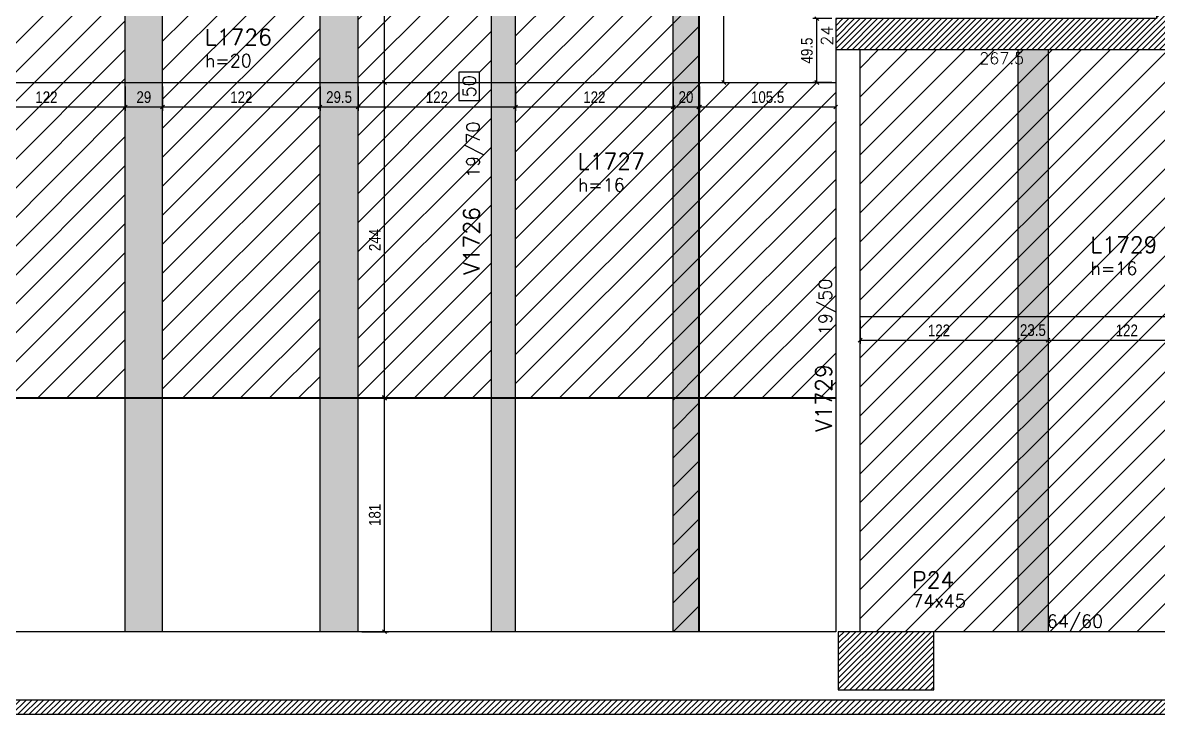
# Model space of a CAD drawing. Extents: x 1860 to 8661, y -614 to 3008.
# Drawn here: x 3577 to 4456, y 200 to 736 of the extents above; entities that cross this region are included whole.
import ezdxf
from ezdxf.enums import TextEntityAlignment as Align

# ---------------------------------------------------------------- set-up
doc = ezdxf.new("R2010")
doc.units = 0
for name, color, linetype in [('COTA', 241, 'Continuous'), ('F-AUX-RED', 1, 'Continuous'), ('F-DESNIVEL-1', 254, 'Continuous'), ('F-LAJES-DIM', 2, 'Continuous'), ('F-LAJES-NOME', 4, 'Continuous'), ('F-PILARES-DIM', 172, 'Continuous'), ('F-PILARES-HACH', 174, 'Continuous'), ('F-PILARES-NOME', 170, 'Continuous'), ('F-PILARES-S', 170, 'Continuous'), ('F-VIGAS', 3, 'Continuous'), ('F-VIGAS-DIM', 2, 'Continuous'), ('F-VIGAS-NOME', 4, 'Continuous'), ('Painéis', 200, 'Continuous')]:
    doc.layers.add(name, color=color, linetype=linetype)
doc.layers.add('Hachura', color=251, linetype='Continuous', lineweight=9)
doc.styles.add('COTA TECNICA-50', font='techl___.ttf', dxfattribs={"height": 9})
doc.styles.add('MCP', font='romans.shx')
doc.dimstyles.new('COTA PAINEL-50', dxfattribs={"dimtxt": 9, "dimasz": 3, "dimexe": 3, "dimexo": 3, "dimgap": 3, "dimtad": 1, "dimdec": 1, "dimzin": 12, "dimdsep": 46, "dimtxsty": 'COTA TECNICA-50', "dimblk1": 'OBLIQUE', "dimblk2": 'OBLIQUE', "dimsah": 1, "dimcen": 0.9, "dimclrd": 4, "dimclre": 4, "dimclrt": 240, "dimadec": 1, "dimazin": 3, "dimtfac": 1, "dimtdec": 1, "dimtmove": 0, "dimatfit": 3, "dimfxl": 1, "dimtolj": 1, "dimtzin": 12, "dimarcsym": 0})
pattern_1 = [(45, (4454.8736, 10738.8875), (-2.245064, 2.245064), [])]

# ---------------------------------------------------------------- blocks, each defined once
blk = doc.blocks.new('*U36')
at = {"layer": 'F-VIGAS-DIM', "color": 1}
blk.add_lwpolyline([(0, 0), (22, 0), (22, 16), (0, 16)], close=True, dxfattribs=at)
at = {"layer": 'F-VIGAS-DIM', "style": 'MCP'}
blk.add_attdef('DIM', text='', height=10, dxfattribs=at).set_placement((11, 8), align=Align.MIDDLE_CENTER)
blk = doc.blocks.new('_Oblique')
at = {"color": 0, "linetype": 'ByBlock', "lineweight": -2}
blk.add_line((-0.5, -0.5), (0.5, 0.5), dxfattribs=at)
blk = doc.blocks.new('*D1283')
at = {"layer": 'COTA', "color": 4, "lineweight": -2, "transparency": 16777216}
for p, q in [((4225.37, 504.89), (4225.37, 486.79)), ((4347.37, 504.89), (4347.37, 486.79)), ((4225.37, 489.79), (4347.37, 489.79))]:
    blk.add_line(p, q, dxfattribs=at)
at = {"layer": 'Defpoints', "color": 0, "transparency": 16777216}
for p in [(4225.37, 507.89), (4347.37, 507.89), (4347.37, 489.79)]:
    blk.add_point(p, dxfattribs=at)
at = {"layer": 'COTA', "color": 4, "lineweight": -2, "transparency": 16777216, "xscale": 3, "yscale": 3, "zscale": 3, "rotation": 180}
blk.add_blockref('_Oblique', (4225.37, 489.79), dxfattribs=at)
at = {"layer": 'COTA', "color": 4, "lineweight": -2, "transparency": 16777216, "xscale": 3, "yscale": 3, "zscale": 3}
blk.add_blockref('_Oblique', (4347.37, 489.79), dxfattribs=at)
at = {"layer": 'COTA', "color": 240, "transparency": 16777216, "insert": (4286.37, 497.35), "char_height": 9, "attachment_point": 5, "style": 'COTA TECNICA-50'}
blk.add_mtext('\\A1;122', dxfattribs=at)
blk = doc.blocks.new('*D1284')
at = {"layer": 'COTA', "color": 4, "lineweight": -2, "transparency": 16777216}
for p, q in [((4347.37, 504.89), (4347.37, 486.79)), ((4370.87, 504.89), (4370.87, 486.79)), ((4347.37, 489.79), (4370.87, 489.79))]:
    blk.add_line(p, q, dxfattribs=at)
at = {"layer": 'Defpoints', "color": 0, "transparency": 16777216}
for p in [(4347.37, 507.89), (4370.87, 507.89), (4370.87, 489.79)]:
    blk.add_point(p, dxfattribs=at)
at = {"layer": 'COTA', "color": 4, "lineweight": -2, "transparency": 16777216, "xscale": 3, "yscale": 3, "zscale": 3, "rotation": 180}
blk.add_blockref('_Oblique', (4347.37, 489.79), dxfattribs=at)
at = {"layer": 'COTA', "color": 4, "lineweight": -2, "transparency": 16777216, "xscale": 3, "yscale": 3, "zscale": 3}
blk.add_blockref('_Oblique', (4370.87, 489.79), dxfattribs=at)
at = {"layer": 'COTA', "color": 240, "transparency": 16777216, "insert": (4359.12, 497.49), "char_height": 9, "attachment_point": 5, "style": 'COTA TECNICA-50'}
blk.add_mtext('\\A1;23.5', dxfattribs=at)
blk = doc.blocks.new('*D1285')
at = {"layer": 'COTA', "color": 4, "lineweight": -2, "transparency": 16777216}
for p, q in [((4370.87, 504.89), (4370.87, 486.79)), ((4492.87, 504.89), (4492.87, 486.79)), ((4370.87, 489.79), (4492.87, 489.79))]:
    blk.add_line(p, q, dxfattribs=at)
at = {"layer": 'Defpoints', "color": 0, "transparency": 16777216}
for p in [(4370.87, 507.89), (4492.87, 507.89), (4492.87, 489.79)]:
    blk.add_point(p, dxfattribs=at)
at = {"layer": 'COTA', "color": 4, "lineweight": -2, "transparency": 16777216, "xscale": 3, "yscale": 3, "zscale": 3, "rotation": 180}
blk.add_blockref('_Oblique', (4370.87, 489.79), dxfattribs=at)
at = {"layer": 'COTA', "color": 4, "lineweight": -2, "transparency": 16777216, "xscale": 3, "yscale": 3, "zscale": 3}
blk.add_blockref('_Oblique', (4492.87, 489.79), dxfattribs=at)
at = {"layer": 'COTA', "color": 240, "transparency": 16777216, "insert": (4431.87, 497.35), "char_height": 9, "attachment_point": 5, "style": 'COTA TECNICA-50'}
blk.add_mtext('\\A1;122', dxfattribs=at)
blk = doc.blocks.new('*D1691')
at = {"layer": 'COTA', "color": 4, "lineweight": -2, "transparency": 16777216}
for p, q in [((3533.87, 686.39), (3533.87, 667.43)), ((3655.87, 686.39), (3655.87, 667.43)), ((3533.87, 670.43), (3655.87, 670.43))]:
    blk.add_line(p, q, dxfattribs=at)
at = {"layer": 'Defpoints', "color": 0, "transparency": 16777216}
for p in [(3533.87, 689.39), (3655.87, 689.39), (3655.87, 670.43)]:
    blk.add_point(p, dxfattribs=at)
at = {"layer": 'COTA', "color": 4, "lineweight": -2, "transparency": 16777216, "xscale": 3, "yscale": 3, "zscale": 3, "rotation": 180}
blk.add_blockref('_Oblique', (3533.87, 670.43), dxfattribs=at)
at = {"layer": 'COTA', "color": 4, "lineweight": -2, "transparency": 16777216, "xscale": 3, "yscale": 3, "zscale": 3}
blk.add_blockref('_Oblique', (3655.87, 670.43), dxfattribs=at)
at = {"layer": 'COTA', "color": 240, "transparency": 16777216, "insert": (3594.87, 677.98), "char_height": 9, "attachment_point": 5, "style": 'COTA TECNICA-50'}
blk.add_mtext('\\A1;122', dxfattribs=at)
blk = doc.blocks.new('*D1692')
at = {"layer": 'COTA', "color": 4, "lineweight": -2, "transparency": 16777216}
for p, q in [((3655.87, 686.39), (3655.87, 667.43)), ((3684.87, 686.39), (3684.87, 667.43)), ((3655.87, 670.43), (3684.87, 670.43))]:
    blk.add_line(p, q, dxfattribs=at)
at = {"layer": 'Defpoints', "color": 0, "transparency": 16777216}
for p in [(3655.87, 689.39), (3684.87, 689.39), (3684.87, 670.43)]:
    blk.add_point(p, dxfattribs=at)
at = {"layer": 'COTA', "color": 4, "lineweight": -2, "transparency": 16777216, "xscale": 3, "yscale": 3, "zscale": 3, "rotation": 180}
blk.add_blockref('_Oblique', (3655.87, 670.43), dxfattribs=at)
at = {"layer": 'COTA', "color": 4, "lineweight": -2, "transparency": 16777216, "xscale": 3, "yscale": 3, "zscale": 3}
blk.add_blockref('_Oblique', (3684.87, 670.43), dxfattribs=at)
at = {"layer": 'COTA', "color": 240, "transparency": 16777216, "insert": (3670.37, 678), "char_height": 9, "attachment_point": 5, "style": 'COTA TECNICA-50'}
blk.add_mtext('\\A1;29', dxfattribs=at)
blk = doc.blocks.new('*D1698')
at = {"layer": 'COTA', "color": 4, "lineweight": -2, "transparency": 16777216}
for p, q in [((3684.87, 686.39), (3684.87, 667.43)), ((3806.87, 686.39), (3806.87, 667.43)), ((3684.87, 670.43), (3806.87, 670.43))]:
    blk.add_line(p, q, dxfattribs=at)
at = {"layer": 'Defpoints', "color": 0, "transparency": 16777216}
for p in [(3684.87, 689.39), (3806.87, 689.39), (3806.87, 670.43)]:
    blk.add_point(p, dxfattribs=at)
at = {"layer": 'COTA', "color": 4, "lineweight": -2, "transparency": 16777216, "xscale": 3, "yscale": 3, "zscale": 3, "rotation": 180}
blk.add_blockref('_Oblique', (3684.87, 670.43), dxfattribs=at)
at = {"layer": 'COTA', "color": 4, "lineweight": -2, "transparency": 16777216, "xscale": 3, "yscale": 3, "zscale": 3}
blk.add_blockref('_Oblique', (3806.87, 670.43), dxfattribs=at)
at = {"layer": 'COTA', "color": 240, "transparency": 16777216, "insert": (3745.87, 677.98), "char_height": 9, "attachment_point": 5, "style": 'COTA TECNICA-50'}
blk.add_mtext('\\A1;122', dxfattribs=at)
blk = doc.blocks.new('*D1699')
at = {"layer": 'COTA', "color": 4, "lineweight": -2, "transparency": 16777216}
for p, q in [((3806.87, 686.39), (3806.87, 667.43)), ((3836.37, 686.39), (3836.37, 667.43)), ((3806.87, 670.43), (3836.37, 670.43))]:
    blk.add_line(p, q, dxfattribs=at)
at = {"layer": 'Defpoints', "color": 0, "transparency": 16777216}
for p in [(3806.87, 689.39), (3836.37, 689.39), (3836.37, 670.43)]:
    blk.add_point(p, dxfattribs=at)
at = {"layer": 'COTA', "color": 4, "lineweight": -2, "transparency": 16777216, "xscale": 3, "yscale": 3, "zscale": 3, "rotation": 180}
blk.add_blockref('_Oblique', (3806.87, 670.43), dxfattribs=at)
at = {"layer": 'COTA', "color": 4, "lineweight": -2, "transparency": 16777216, "xscale": 3, "yscale": 3, "zscale": 3}
blk.add_blockref('_Oblique', (3836.37, 670.43), dxfattribs=at)
at = {"layer": 'COTA', "color": 240, "transparency": 16777216, "insert": (3821.62, 678.05), "char_height": 9, "attachment_point": 5, "style": 'COTA TECNICA-50'}
blk.add_mtext('\\A1;29.5', dxfattribs=at)
blk = doc.blocks.new('*D1700')
at = {"layer": 'COTA', "color": 4, "lineweight": -2, "transparency": 16777216}
for p, q in [((3836.37, 686.39), (3836.37, 667.43)), ((3836.37, 670.43), (3958.37, 670.43))]:
    blk.add_line(p, q, dxfattribs=at)
at = {"layer": 'Defpoints', "color": 0, "transparency": 16777216}
for p in [(3836.37, 689.39), (3958.37, 670.43), (3958.37, 670.43)]:
    blk.add_point(p, dxfattribs=at)
at = {"layer": 'COTA', "color": 4, "lineweight": -2, "transparency": 16777216, "xscale": 3, "yscale": 3, "zscale": 3, "rotation": 180}
blk.add_blockref('_Oblique', (3836.37, 670.43), dxfattribs=at)
at = {"layer": 'COTA', "color": 4, "lineweight": -2, "transparency": 16777216, "xscale": 3, "yscale": 3, "zscale": 3}
blk.add_blockref('_Oblique', (3958.37, 670.43), dxfattribs=at)
at = {"layer": 'COTA', "color": 240, "transparency": 16777216, "insert": (3897.37, 677.98), "char_height": 9, "attachment_point": 5, "style": 'COTA TECNICA-50'}
blk.add_mtext('\\A1;122', dxfattribs=at)
blk = doc.blocks.new('*D1703')
at = {"layer": 'COTA', "color": 4, "lineweight": -2, "transparency": 16777216}
for p, q in [((3958.37, 686.39), (3958.37, 667.43)), ((4080.37, 686.39), (4080.37, 667.43)), ((3958.37, 670.43), (4080.37, 670.43))]:
    blk.add_line(p, q, dxfattribs=at)
at = {"layer": 'Defpoints', "color": 0, "transparency": 16777216}
for p in [(3958.37, 689.39), (4080.37, 689.39), (4080.37, 670.43)]:
    blk.add_point(p, dxfattribs=at)
at = {"layer": 'COTA', "color": 4, "lineweight": -2, "transparency": 16777216, "xscale": 3, "yscale": 3, "zscale": 3, "rotation": 180}
blk.add_blockref('_Oblique', (3958.37, 670.43), dxfattribs=at)
at = {"layer": 'COTA', "color": 4, "lineweight": -2, "transparency": 16777216, "xscale": 3, "yscale": 3, "zscale": 3}
blk.add_blockref('_Oblique', (4080.37, 670.43), dxfattribs=at)
at = {"layer": 'COTA', "color": 240, "transparency": 16777216, "insert": (4019.37, 677.98), "char_height": 9, "attachment_point": 5, "style": 'COTA TECNICA-50'}
blk.add_mtext('\\A1;122', dxfattribs=at)
blk = doc.blocks.new('*D1704')
at = {"layer": 'COTA', "color": 4, "lineweight": -2, "transparency": 16777216}
for p, q in [((4080.37, 686.39), (4080.37, 667.43)), ((4100.37, 686.39), (4100.37, 667.43)), ((4080.37, 670.43), (4100.37, 670.43))]:
    blk.add_line(p, q, dxfattribs=at)
at = {"layer": 'Defpoints', "color": 0, "transparency": 16777216}
for p in [(4080.37, 689.39), (4100.37, 689.39), (4100.37, 670.43)]:
    blk.add_point(p, dxfattribs=at)
at = {"layer": 'COTA', "color": 4, "lineweight": -2, "transparency": 16777216, "xscale": 3, "yscale": 3, "zscale": 3, "rotation": 180}
blk.add_blockref('_Oblique', (4080.37, 670.43), dxfattribs=at)
at = {"layer": 'COTA', "color": 4, "lineweight": -2, "transparency": 16777216, "xscale": 3, "yscale": 3, "zscale": 3}
blk.add_blockref('_Oblique', (4100.37, 670.43), dxfattribs=at)
at = {"layer": 'COTA', "color": 240, "transparency": 16777216, "insert": (4090.37, 678.02), "char_height": 9, "attachment_point": 5, "style": 'COTA TECNICA-50'}
blk.add_mtext('\\A1;20', dxfattribs=at)
blk = doc.blocks.new('*D1705')
at = {"layer": 'COTA', "color": 4, "lineweight": -2, "transparency": 16777216}
for p, q in [((4100.87, 686.39), (4100.87, 667.43)), ((4206.37, 686.39), (4206.37, 667.43)), ((4100.87, 670.43), (4206.37, 670.43))]:
    blk.add_line(p, q, dxfattribs=at)
at = {"layer": 'Defpoints', "color": 0, "transparency": 16777216}
for p in [(4100.87, 689.39), (4206.37, 689.39), (4206.37, 670.43)]:
    blk.add_point(p, dxfattribs=at)
at = {"layer": 'COTA', "color": 4, "lineweight": -2, "transparency": 16777216, "xscale": 3, "yscale": 3, "zscale": 3, "rotation": 180}
blk.add_blockref('_Oblique', (4100.87, 670.43), dxfattribs=at)
at = {"layer": 'COTA', "color": 4, "lineweight": -2, "transparency": 16777216, "xscale": 3, "yscale": 3, "zscale": 3}
blk.add_blockref('_Oblique', (4206.37, 670.43), dxfattribs=at)
at = {"layer": 'COTA', "color": 240, "transparency": 16777216, "insert": (4153.62, 678.02), "char_height": 9, "attachment_point": 5, "style": 'COTA TECNICA-50'}
blk.add_mtext('\\A1;105.5', dxfattribs=at)
blk = doc.blocks.new('*D1706')
at = {"layer": 'COTA', "color": 4, "lineweight": -2, "transparency": 16777216}
for p, q in [((3839.37, 444.89), (3859.89, 444.89)), ((3856.89, 263.89), (3856.89, 444.89)), ((3839.37, 263.89), (3859.89, 263.89))]:
    blk.add_line(p, q, dxfattribs=at)
at = {"layer": 'Defpoints', "color": 0, "transparency": 16777216}
for p in [(3836.37, 444.89), (3856.89, 444.89), (3836.37, 263.89)]:
    blk.add_point(p, dxfattribs=at)
at = {"layer": 'COTA', "color": 4, "lineweight": -2, "transparency": 16777216, "xscale": 3, "yscale": 3, "zscale": 3}
for p, rotation in [((3856.89, 444.89), 90), ((3856.89, 263.89), 270)]:
    blk.add_blockref('_Oblique', p, dxfattribs=dict(at, rotation=rotation))
at = {"layer": 'COTA', "color": 240, "transparency": 16777216, "insert": (3849.3, 354.39), "char_height": 9, "attachment_point": 5, "rotation": 90, "style": 'COTA TECNICA-50'}
blk.add_mtext('\\A1;181', dxfattribs=at)
blk = doc.blocks.new('*D1707')
at = {"layer": 'COTA', "color": 4, "lineweight": -2, "transparency": 16777216}
for p, q in [((3839.37, 689.39), (3859.89, 689.39)), ((3856.89, 445.39), (3856.89, 689.39)), ((3839.37, 445.39), (3859.89, 445.39))]:
    blk.add_line(p, q, dxfattribs=at)
at = {"layer": 'Defpoints', "color": 0, "transparency": 16777216}
for p in [(3836.37, 689.39), (3856.89, 689.39), (3836.37, 445.39)]:
    blk.add_point(p, dxfattribs=at)
at = {"layer": 'COTA', "color": 4, "lineweight": -2, "transparency": 16777216, "xscale": 3, "yscale": 3, "zscale": 3}
for p, rotation in [((3856.89, 689.39), 90), ((3856.89, 445.39), 270)]:
    blk.add_blockref('_Oblique', p, dxfattribs=dict(at, rotation=rotation))
at = {"layer": 'COTA', "color": 240, "transparency": 16777216, "insert": (3849.32, 567.39), "char_height": 9, "attachment_point": 5, "rotation": 90, "style": 'COTA TECNICA-50'}
blk.add_mtext('\\A1;244', dxfattribs=at)
blk = doc.blocks.new('*D1708')
at = {"layer": 'COTA', "color": 4, "lineweight": -2, "transparency": 16777216}
for p, q in [((3839.37, 933.29), (3859.89, 933.29)), ((3856.89, 689.39), (3856.89, 933.29)), ((3839.37, 689.39), (3859.89, 689.39))]:
    blk.add_line(p, q, dxfattribs=at)
at = {"layer": 'Defpoints', "color": 0, "transparency": 16777216}
for p in [(3836.37, 933.29), (3856.89, 933.29), (3836.37, 689.39)]:
    blk.add_point(p, dxfattribs=at)
at = {"layer": 'COTA', "color": 4, "lineweight": -2, "transparency": 16777216, "xscale": 3, "yscale": 3, "zscale": 3}
for p, rotation in [((3856.89, 933.29), 90), ((3856.89, 689.39), 270)]:
    blk.add_blockref('_Oblique', p, dxfattribs=dict(at, rotation=rotation))
at = {"layer": 'COTA', "color": 240, "transparency": 16777216, "insert": (3849.16, 811.34), "char_height": 9, "attachment_point": 5, "rotation": 90, "style": 'COTA TECNICA-50'}
blk.add_mtext('\\A1;243.9', dxfattribs=at)
blk = doc.blocks.new('*D1709')
at = {"layer": 'COTA', "color": 4, "lineweight": -2, "transparency": 16777216}
for p, q in [((4103.87, 811.39), (4122.63, 811.39)), ((4119.63, 689.39), (4119.63, 811.39)), ((4103.87, 689.39), (4122.63, 689.39))]:
    blk.add_line(p, q, dxfattribs=at)
at = {"layer": 'Defpoints', "color": 0, "transparency": 16777216}
for p in [(4100.87, 811.39), (4119.63, 811.39), (4100.87, 689.39)]:
    blk.add_point(p, dxfattribs=at)
at = {"layer": 'COTA', "color": 4, "lineweight": -2, "transparency": 16777216, "xscale": 3, "yscale": 3, "zscale": 3}
for p, rotation in [((4119.63, 811.39), 90), ((4119.63, 689.39), 270)]:
    blk.add_blockref('_Oblique', p, dxfattribs=dict(at, rotation=rotation))
at = {"layer": 'COTA', "color": 240, "transparency": 16777216, "insert": (4112.08, 750.39), "char_height": 9, "attachment_point": 5, "rotation": 90, "style": 'COTA TECNICA-50'}
blk.add_mtext('\\A1;122', dxfattribs=at)
blk = doc.blocks.new('*D1712')
at = {"layer": 'COTA', "color": 4, "lineweight": -2, "transparency": 16777216}
for p, q in [((4203.37, 738.89), (4188.68, 738.89)), ((4191.68, 689.39), (4191.68, 738.89)), ((4203.37, 689.39), (4188.68, 689.39))]:
    blk.add_line(p, q, dxfattribs=at)
at = {"layer": 'Defpoints', "color": 0, "transparency": 16777216}
for p in [(4191.68, 738.89), (4206.37, 738.89), (4206.37, 689.39)]:
    blk.add_point(p, dxfattribs=at)
at = {"layer": 'COTA', "color": 4, "lineweight": -2, "transparency": 16777216, "xscale": 3, "yscale": 3, "zscale": 3}
for p, rotation in [((4191.68, 738.89), 90), ((4191.68, 689.39), 270)]:
    blk.add_blockref('_Oblique', p, dxfattribs=dict(at, rotation=rotation))
at = {"layer": 'COTA', "color": 240, "transparency": 16777216, "insert": (4184.06, 714.14), "char_height": 9, "attachment_point": 5, "rotation": 90, "style": 'COTA TECNICA-50'}
blk.add_mtext('\\A1;49.5', dxfattribs=at)

msp = doc.modelspace()

# ---------------------------------------------------------------- hatches: boundary and pattern name
at = {"layer": 'F-AUX-RED'}
h = msp.add_hatch(dxfattribs=at)
h.set_pattern_fill('ANSI31', color=256)
h.set_pattern_definition([(45, (4454.8736, -4261.1125), (-2.245064, 2.245064), [])])
h.paths.add_polyline_path([(5333.37, 210.89), (3118.87, 210.89), (3118.87, 933.39), (3107.87, 933.39), (3107.87, 199.89), (5333.37, 199.89)])
at = {"layer": 'F-PILARES-HACH', "linetype": 'Continuous'}
h = msp.add_hatch(dxfattribs=at)
h.set_pattern_fill('ANSI31', color=256, style=0)
h.set_pattern_definition(pattern_1)
h.paths.add_polyline_path([(4473.87, 714.89), (4473.87, 1232.39), (4454.87, 1232.39), (4454.87, 738.89), (4206.37, 738.89), (4206.37, 714.89)], flags=16)
h = msp.add_hatch(dxfattribs=at)
h.set_pattern_fill('ANSI31', color=256, style=0)
h.set_pattern_definition(pattern_1)
h.paths.add_polyline_path([(4208.37, 218.89), (4282.37, 218.89), (4282.37, 263.89), (4208.37, 263.89)], flags=16)
at = {"layer": 'Hachura', "linetype": 'ByBlock'}
h = msp.add_hatch(dxfattribs=at)
h.set_pattern_fill('ANSI31', color=256, scale=5)
h.paths.add_polyline_path([(3513.87, 933.39), (3391.87, 933.39), (3391.87, 689.39), (3513.87, 689.39)])
h.paths.add_polyline_path([(3513.87, 689.39), (3391.87, 689.39), (3391.87, 445.39), (3513.87, 445.39)])
h.paths.add_polyline_path([(3655.87, 689.39), (3533.87, 689.39), (3533.87, 445.39), (3655.87, 445.39)])
h.paths.add_polyline_path([(3533.87, 689.39), (3655.87, 689.39), (3655.87, 933.39), (3533.87, 933.39)])
h.paths.add_polyline_path([(3684.87, 689.39), (3806.87, 689.39), (3806.87, 933.39), (3684.87, 933.39)])
h.paths.add_polyline_path([(3806.87, 689.39), (3684.87, 689.39), (3684.87, 445.39), (3806.87, 445.39)])
h.paths.add_polyline_path([(3939.37, 689.39), (3930.45, 689.39), (3930.45, 675.43), (3914.45, 675.43), (3914.45, 689.39), (3836.37, 689.39), (3836.37, 445.39), (3939.37, 445.39)])
h.paths.add_polyline_path([(3939.37, 933.39), (3836.37, 933.39), (3836.37, 689.39), (3914.45, 689.39), (3914.45, 697.43), (3930.45, 697.43), (3930.45, 689.39), (3939.37, 689.39)])
h.paths.add_polyline_path([(3958.37, 689.39), (4080.37, 689.39), (4080.37, 933.39), (3958.37, 933.39)])
h.paths.add_polyline_path([(3958.37, 445.39), (4080.37, 445.39), (4080.37, 689.39), (3958.37, 689.39)])
h.paths.add_polyline_path([(3513.87, 445.39), (3533.87, 445.39), (3533.87, 689.39), (3513.87, 689.39)])
h.paths.add_polyline_path([(3533.87, 933.39), (3513.87, 933.39), (3513.87, 689.39), (3533.87, 689.39)])
h.paths.add_polyline_path([(4080.37, 445.39), (4100.37, 445.39), (4100.37, 689.39), (4080.37, 689.39)])
h.paths.add_polyline_path([(4080.37, 689.39), (4100.37, 689.39), (4100.37, 933.39), (4080.37, 933.39)])
h.paths.add_polyline_path([(4080.37, 263.89), (4100.37, 263.89), (4100.37, 444.89), (4080.37, 444.89)])
h.paths.add_polyline_path([(3513.87, 263.89), (3533.87, 263.89), (3533.87, 444.89), (3513.87, 444.89)])
h.paths.add_polyline_path([(4100.87, 445.39), (4206.37, 445.39), (4206.37, 689.39), (4100.87, 689.39)])
h = msp.add_hatch(color=256, dxfattribs=at)
h.dxf.hatch_style = 1
h.paths.add_polyline_path([(3513.87, 689.39), (3533.87, 689.39), (3533.87, 933.39), (3513.87, 933.39)])
h.paths.add_polyline_path([(3513.87, 445.39), (3533.87, 445.39), (3533.87, 689.39), (3513.87, 689.39)])
h.paths.add_polyline_path([(3533.87, 444.89), (3513.87, 444.89), (3513.87, 263.89), (3533.87, 263.89)])
h.paths.add_polyline_path([(3684.87, 444.89), (3655.87, 444.89), (3655.87, 263.89), (3684.87, 263.89)])
h.paths.add_polyline_path([(3655.87, 445.39), (3684.87, 445.39), (3684.87, 689.39), (3655.87, 689.39)])
h.paths.add_polyline_path([(3684.87, 933.39), (3655.87, 933.39), (3655.87, 689.39), (3684.87, 689.39)])
h.paths.add_polyline_path([(3806.87, 689.39), (3836.37, 689.39), (3836.37, 933.39), (3806.87, 933.39)])
h.paths.add_polyline_path([(3806.87, 445.39), (3836.37, 445.39), (3836.37, 689.39), (3806.87, 689.39)])
h.paths.add_polyline_path([(3836.37, 444.89), (3806.87, 444.89), (3806.87, 263.89), (3836.37, 263.89)])
h.paths.add_polyline_path([(4080.37, 263.89), (4100.37, 263.89), (4100.37, 444.89), (4080.37, 444.89)])
h.paths.add_polyline_path([(4100.37, 689.39), (4080.37, 689.39), (4080.37, 445.39), (4100.37, 445.39)])
h.paths.add_polyline_path([(4080.37, 689.39), (4100.37, 689.39), (4100.37, 933.39), (4080.37, 933.39)])
h = msp.add_hatch(dxfattribs=at)
h.set_pattern_fill('ANSI31', color=256, scale=5)
h.paths.add_polyline_path([(4347.37, 714.89), (4225.37, 714.89), (4225.37, 507.89), (4347.37, 507.89)])
h.paths.add_polyline_path([(4492.87, 714.89), (4473.87, 714.89), (4370.87, 714.89), (4370.87, 507.89), (4492.87, 507.89)])
h.paths.add_polyline_path([(4635.37, 714.89), (4513.37, 714.89), (4513.37, 507.89), (4635.37, 507.89)])
h.paths.add_polyline_path([(4635.37, 714.89), (4635.37, 763.39), (4555.37, 763.39), (4555.37, 714.89)])
h.paths.add_polyline_path([(4555.37, 714.89), (4555.37, 763.39), (4473.87, 763.39), (4473.87, 714.89)])
h.paths.add_polyline_path([(4513.37, 714.89), (4493.37, 714.89), (4493.37, 507.89), (4513.37, 507.89)])
h.paths.add_polyline_path([(4370.87, 714.89), (4347.37, 714.89), (4347.37, 507.89), (4370.87, 507.89)])
h.paths.add_polyline_path([(4347.37, 507.89), (4225.37, 507.89), (4225.37, 263.89), (4282.37, 263.89), (4347.37, 263.89)])
h.paths.add_polyline_path([(4347.37, 263.89), (4370.87, 263.89), (4370.87, 507.89), (4347.37, 507.89)])
h.paths.add_polyline_path([(4370.87, 263.89), (4492.87, 263.89), (4492.87, 507.89), (4370.87, 507.89)])
h.paths.add_polyline_path([(4513.37, 507.89), (4493.37, 507.89), (4493.37, 263.89), (4513.37, 263.89)])
h.paths.add_polyline_path([(4513.37, 263.89), (4635.37, 263.89), (4635.37, 507.89), (4513.37, 507.89)])
h.paths.add_polyline_path([(4893.37, 263.89), (4893.37, 385.89), (4649.37, 385.89), (4649.37, 263.89)])
h.paths.add_polyline_path([(4893.37, 405.89), (4893.37, 527.89), (4649.37, 527.89), (4649.37, 405.89)])
h.paths.add_polyline_path([(4649.37, 547.89), (4649.37, 527.89), (4893.37, 527.89), (4893.37, 547.89)])
h.paths.add_polyline_path([(4893.37, 548.39), (4893.37, 670.39), (4649.37, 670.39), (4649.37, 548.39)])
h.paths.add_polyline_path([(4649.37, 405.89), (4649.37, 385.89), (4893.37, 385.89), (4893.37, 405.89)])
h.paths.add_polyline_path([(4893.37, 670.39), (4893.37, 690.39), (4649.37, 690.39), (4649.37, 670.39)])
h.paths.add_polyline_path([(4893.37, 690.39), (4893.37, 763.39), (4830.87, 763.39), (4649.37, 763.39), (4649.37, 690.39)])
h.paths.add_polyline_path([(5137.37, 690.39), (5137.37, 812.39), (5069.87, 812.39), (5069.87, 763.39), (4893.37, 763.39), (4893.37, 690.39)])
h.paths.add_polyline_path([(4893.37, 690.39), (4893.37, 670.39), (5137.37, 670.39), (5137.37, 690.39)])
h.paths.add_polyline_path([(4893.37, 548.39), (5137.37, 548.39), (5137.37, 670.39), (4893.37, 670.39)])
h.paths.add_polyline_path([(4893.37, 547.89), (4893.37, 527.89), (5137.37, 527.89), (5137.37, 547.89)])
h.paths.add_polyline_path([(4893.37, 527.89), (4893.37, 405.89), (5137.37, 405.89), (5137.37, 527.89)])
h.paths.add_polyline_path([(4893.37, 405.89), (4893.37, 385.89), (5137.37, 385.89), (5137.37, 405.89)])
h.paths.add_polyline_path([(4893.37, 385.89), (4893.37, 263.89), (5020.87, 263.89), (5099.87, 263.89), (5137.37, 263.89), (5137.37, 385.89)])
h.paths.add_polyline_path([(5137.37, 385.89), (5137.37, 263.89), (5376.37, 263.89), (5376.37, 385.89)])
h.paths.add_polyline_path([(5137.37, 405.89), (5137.37, 385.89), (5376.37, 385.89), (5376.37, 405.89)])
h.paths.add_polyline_path([(5137.37, 527.89), (5137.37, 405.89), (5376.37, 405.89), (5376.37, 527.89)])
h.paths.add_polyline_path([(5376.37, 527.89), (5376.37, 547.89), (5137.37, 547.89), (5137.37, 527.89)])
h.paths.add_polyline_path([(5137.37, 548.39), (5376.37, 548.39), (5376.37, 670.39), (5137.37, 670.39)])
h.paths.add_polyline_path([(5137.37, 690.39), (5137.37, 670.39), (5376.37, 670.39), (5376.37, 690.39)])
h.paths.add_polyline_path([(5376.37, 690.39), (5376.37, 763.39), (5376.37, 812.39), (5137.37, 812.39), (5137.37, 690.39)])
h.paths.add_polyline_path([(5376.37, 812.39), (5376.37, 832.39), (5137.37, 832.39), (5137.37, 812.39)])
h.paths.add_polyline_path([(5376.37, 832.39), (5376.37, 862.39), (5376.37, 930.39), (5137.37, 930.39), (5137.37, 832.39)])
h.paths.add_polyline_path([(5137.37, 930.39), (5069.87, 930.39), (5069.87, 812.39), (5137.37, 812.39)])
h = msp.add_hatch(color=256, dxfattribs=at)
h.dxf.hatch_style = 1
h.paths.add_polyline_path([(4370.87, 714.89), (4347.37, 714.89), (4347.37, 507.89), (4370.87, 507.89)])
h.paths.add_polyline_path([(4370.87, 507.89), (4347.37, 507.89), (4347.37, 263.89), (4370.87, 263.89)])
h.paths.add_polyline_path([(4513.37, 507.89), (4493.37, 507.89), (4493.37, 263.89), (4513.37, 263.89)])
h.paths.add_polyline_path([(4513.37, 714.89), (4493.37, 714.89), (4493.37, 507.89), (4513.37, 507.89)])

# ---------------------------------------------------------------- linework, layer by layer
at = {"layer": 'F-AUX-RED', "color": 2}
for p, q in [((5333.37, 210.89), (3118.87, 210.89)), ((3107.87, 199.89), (5333.37, 199.89))]:
    msp.add_line(p, q, dxfattribs=at)
at = {"layer": 'F-DESNIVEL-1', "linetype": 'Continuous'}
for points in [[(3958.37, 263.89), (3958.37, 933.29), (3939.37, 933.29)], [(3958.37, 263.89), (3939.37, 933.29), (3939.37, 263.89)], [(3958.37, 263.89), (3939.37, 263.89), (3958.37, 263.89)]]:
    msp.add_solid(points, dxfattribs=at)
at = {"layer": 'F-PILARES-S', "linetype": 'Continuous'}
for points in [[(4473.87, 714.89), (4473.87, 1232.39), (4454.87, 1232.39), (4454.87, 738.89), (4206.37, 738.89), (4206.37, 714.89), (4473.87, 714.89)], [(4208.37, 218.89), (4282.37, 218.89), (4282.37, 263.89), (4208.37, 263.89), (4208.37, 218.89)]]:
    msp.add_lwpolyline(points, dxfattribs=at)
at = {"layer": 'F-VIGAS'}
for points in [[(3939.37, 933.39), (3939.37, 263.89)], [(3958.37, 263.89), (3958.37, 933.29)], [(4206.37, 714.89), (4206.37, 263.89)], [(4225.37, 263.89), (4225.37, 714.89)], [(3939.37, 263.89), (3391.87, 263.89)], [(3958.37, 263.89), (3939.37, 263.89)], [(4206.37, 263.89), (3958.37, 263.89)], [(4635.37, 263.89), (4282.37, 263.89)], [(3379.87, 199.89), (3948.87, 199.89)], [(3948.87, 199.89), (4215.87, 199.89)], [(4215.87, 199.89), (4642.37, 199.89)]]:
    msp.add_lwpolyline(points, dxfattribs=at)
at = {"layer": 'Painéis'}
for points in [[(3655.87, 263.89), (3655.87, 933.39)], [(3684.87, 263.89), (3684.87, 933.39)], [(3806.87, 263.89), (3806.87, 933.29)], [(3836.37, 263.89), (3836.37, 933.29)], [(4080.37, 263.89), (4080.37, 933.29)], [(4100.37, 263.89), (4100.37, 933.29)], [(4100.87, 263.89), (4100.87, 933.29)], [(4347.37, 714.89), (4347.37, 263.89)], [(4370.87, 714.89), (4370.87, 263.89)], [(3391.87, 689.39), (4206.37, 689.39)], [(4635.37, 507.89), (4225.37, 507.89)], [(3391.87, 445.39), (4206.37, 445.39)], [(3391.87, 444.89), (4206.37, 444.89)]]:
    msp.add_lwpolyline(points, dxfattribs=at)

# ---------------------------------------------------------------- block references
at = {"layer": 'F-VIGAS-DIM', "linetype": 'Continuous', "rotation": 90}
msp.add_blockref('*U36', (3930.45, 675.43), dxfattribs=at).add_auto_attribs({'DIM': '50'})

# ---------------------------------------------------------------- texts
at = {"layer": 'F-LAJES-DIM', "linetype": 'Continuous', "style": 'MCP'}
for s, p in [('h=20', (3717.61, 701.33)), ('h=16', (4006.58, 605.06)), ('h=16', (4403.65, 540.4))]:
    msp.add_text(s, height=10, dxfattribs=at).set_placement(p)
at = {"layer": 'F-LAJES-NOME', "linetype": 'Continuous', "style": 'MCP'}
for s, p in [('L1726', (3717.61, 718.33)), ('L1727', (4006.58, 622.06)), ('L1729', (4403.65, 557.4))]:
    msp.add_text(s, height=12.5, dxfattribs=at).set_placement(p)
at = {"layer": 'F-PILARES-DIM', "linetype": 'Continuous', "style": 'MCP'}
msp.add_text('24', height=9, rotation=90, dxfattribs=at).set_placement((4204.12, 717.89))
for s, height, p in [('267.5', 9, (4317.62, 703.64)), ('74x45', 10, (4265.58, 282.72))]:
    msp.add_text(s, height=height, dxfattribs=at).set_placement(p)
at = {"layer": 'F-PILARES-NOME', "linetype": 'Continuous', "style": 'MCP'}
msp.add_text('P24', height=12.5, dxfattribs=at).set_placement((4265.58, 297.72))
at = {"layer": 'F-VIGAS-DIM', "linetype": 'Continuous', "style": 'MCP'}
for s, p in [('19/70', (3930.45, 615.43)), ('19/50', (4203.25, 493.66))]:
    msp.add_text(s, height=10, rotation=90, dxfattribs=at).set_placement(p)
msp.add_text('64/60', height=10, dxfattribs=at).set_placement((4369.87, 267.01))
at = {"layer": 'F-VIGAS-NOME', "linetype": 'Continuous', "style": 'MCP'}
for s, p in [('V1726', (3930.45, 540.43)), ('V1729', (4203.25, 418.66))]:
    msp.add_text(s, height=12.5, rotation=90, dxfattribs=at).set_placement(p)

# ---------------------------------------------------------------- dimensions: what is measured, and where the dimension line sits
at = {"layer": 'COTA'}
dim = msp.add_linear_dim(base=(3856.89, 933.29), p1=(3836.37, 689.39), p2=(3836.37, 933.29), angle=90, dimstyle='COTA PAINEL-50', override={"dimtmove": 1}, dxfattribs=at)
dim.commit()
dim.dimension.update_dxf_attribs({"geometry": '*D1708', "text_midpoint": (3849.16, 811.34)})
for base, p1, p2, picture, middle in [((4119.63, 811.39), (4100.87, 689.39), (4100.87, 811.39), '*D1709', (4112.08, 750.39)), ((4191.68, 738.89), (4206.37, 689.39), (4206.37, 738.89), '*D1712', (4184.06, 714.14)), ((3856.89, 689.39), (3836.37, 445.39), (3836.37, 689.39), '*D1707', (3849.32, 567.39)), ((3856.89, 444.89), (3836.37, 263.89), (3836.37, 444.89), '*D1706', (3849.3, 354.39))]:
    dim = msp.add_linear_dim(base=base, p1=p1, p2=p2, angle=90, dimstyle='COTA PAINEL-50', dxfattribs=at)
    dim.commit()
    dim.dimension.update_dxf_attribs({"geometry": picture, "text_midpoint": middle})
for base, p1, p2, picture, middle in [((3655.87, 670.43), (3533.87, 689.39), (3655.87, 689.39), '*D1691', (3594.87, 677.98)), ((3684.87, 670.43), (3655.87, 689.39), (3684.87, 689.39), '*D1692', (3670.37, 678)), ((3958.37, 670.43), (3836.37, 689.39), (3958.37, 670.43), '*D1700', (3897.37, 677.98)), ((4100.37, 670.43), (4080.37, 689.39), (4100.37, 689.39), '*D1704', (4090.37, 678.02)), ((4492.87, 489.79), (4370.87, 507.89), (4492.87, 507.89), '*D1285', (4431.87, 497.35))]:
    dim = msp.add_linear_dim(base=base, p1=p1, p2=p2, dimstyle='COTA PAINEL-50', override={"dimtmove": 1}, dxfattribs=at)
    dim.commit()
    dim.dimension.update_dxf_attribs({"geometry": picture, "text_midpoint": middle})
for base, p1, p2, picture, middle in [((3806.87, 670.43), (3684.87, 689.39), (3806.87, 689.39), '*D1698', (3745.87, 677.98)), ((4080.37, 670.43), (3958.37, 689.39), (4080.37, 689.39), '*D1703', (4019.37, 677.98)), ((4206.37, 670.43), (4100.87, 689.39), (4206.37, 689.39), '*D1705', (4153.62, 678.02)), ((4347.37, 489.79), (4225.37, 507.89), (4347.37, 507.89), '*D1283', (4286.37, 497.35))]:
    dim = msp.add_linear_dim(base=base, p1=p1, p2=p2, dimstyle='COTA PAINEL-50', dxfattribs=at)
    dim.commit()
    dim.dimension.update_dxf_attribs({"geometry": picture, "text_midpoint": middle})
for base, p1, p2, picture, middle in [((3836.37, 670.43), (3806.87, 689.39), (3836.37, 689.39), '*D1699', (3821.62, 670.43)), ((4370.87, 489.79), (4347.37, 507.89), (4370.87, 507.89), '*D1284', (4359.12, 489.79))]:
    dim = msp.add_linear_dim(base=base, p1=p1, p2=p2, dimstyle='COTA PAINEL-50', override={"dimtmove": 1}, dxfattribs=at)
    dim.commit()
    dim.dimension.update_dxf_attribs({"geometry": picture, "text_midpoint": middle, "dimtype": 160})

doc.saveas('drawing.dxf')
